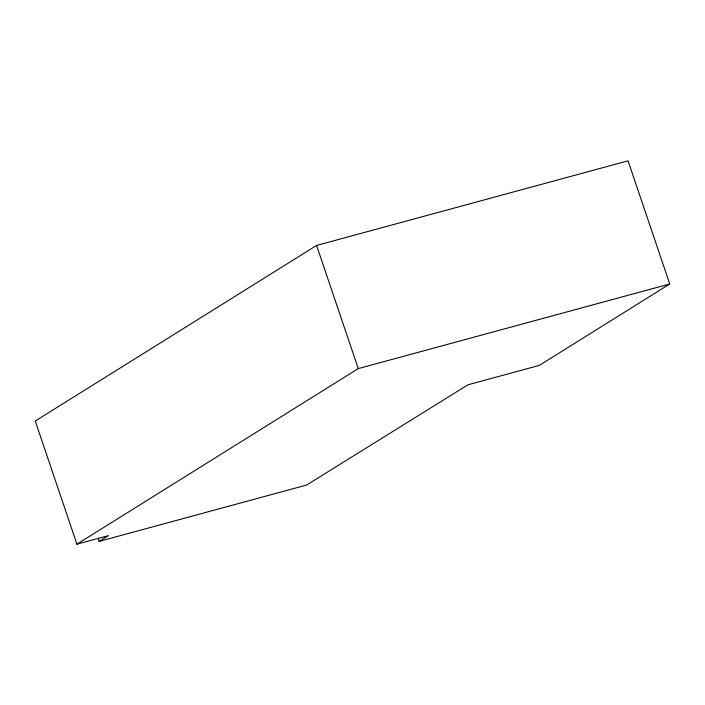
<?xml version="1.0" encoding="UTF-8"?>
<svg xmlns="http://www.w3.org/2000/svg" width="705" height="705" viewBox="0 0 705 705"><rect width="100%" height="100%" fill="white"/><g stroke="black" fill="none" stroke-linecap="round" stroke-linejoin="round"><path stroke-width="1.06" d="M99.114 541.405L306.631 485.04L467.944 384.798L539.263 365.419L669.75 283.983L628.067 160.828L316.589 245.437L35.25 421.017L76.933 544.172L108.367 535.633L99.114 541.405L98.057 538.303M76.933 544.172L358.272 368.6L669.75 283.983M316.589 245.437L358.272 368.6"/></g></svg>
